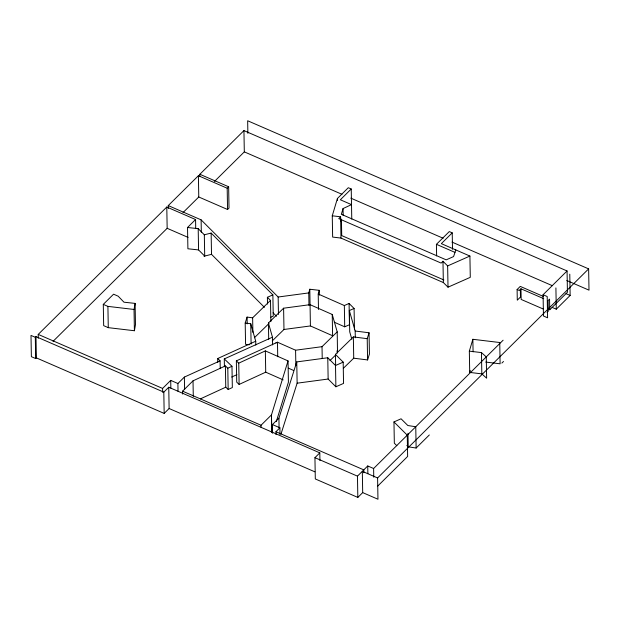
<?xml version="1.0" encoding="UTF-8"?>
<svg xmlns="http://www.w3.org/2000/svg" width="620" height="620" viewBox="0 0 620 620"><rect width="100%" height="100%" fill="white"/><g stroke="black" fill="none" stroke-linecap="round" stroke-linejoin="round"><path stroke-width="0.93" d="M134.408 330.739L134.036 309.458L135.106 303.397L123.969 302.196L118.188 296.197L113.569 294.19L103.292 304.374L103.664 325.647L108.283 327.654L134.408 330.739L135.478 324.671L135.106 303.397M308.969 305.497L308.752 292.919L309.806 289.238L319.269 290.323L319.354 295.159M318.486 309.481L318.223 294.012L319.269 290.323M436.627 255.928L436.426 244.327L449.291 231.578L452.228 232.856L441.339 243.644L469.914 256.052L470.286 277.334L448.012 287.192L443.346 282.55L340.977 238.072L332.638 237.072L332.266 215.799L337.412 198.493L348.3 187.713L351.238 188.984L351.765 219.124M351.238 188.984L340.349 199.772L351.509 204.623L343.054 208.56L341.341 214.303L446.191 259.85L453.577 256.579L455.816 249.93M469.34 351.145L481.453 352.594L486.266 356.903L486.638 378.185L481.825 373.868L469.712 372.419L469.34 351.145L472.858 339.295L499.743 342.519L500.115 363.8L485.716 362.072M469.712 372.419L470.255 370.597M283.17 379.874L265.724 372.171L239.119 384.431L238.746 363.157L265.352 350.897L288.037 360.91L271.467 414.912L271.754 432.318L271.467 414.912L261.036 425.243L261.067 427.18M276.334 421.546L288.409 382.183L288.037 360.91M343.387 368.264L353.726 358.19L367.59 359.941L367.218 338.667L369.055 332.777L355.183 331.026L349.347 310.558L354.09 308.466L349.083 303.451L344.34 305.544L318.223 294.012M367.59 359.941L369.427 354.051L369.055 332.777M249.271 344.782L245.574 344.309L245.202 323.036L247.085 317.099L252.627 317.812L270.49 300.398L267.39 297.29L272.87 294.88L211.141 233.066L204.321 234.794L198.199 228.656L187.527 227.501L187.899 248.775L198.571 249.93L204.693 256.076L211.513 254.34L264.422 307.326M279.085 427.823L278.923 418.151L296.755 361.91L327.771 357.763L335.513 365.513L335.885 386.787L343.55 383.408L343.178 362.134L335.443 354.377L353.353 336.916L367.218 338.667M281.046 433.899L297.127 383.183L296.755 361.91M35.309 337.288L31 335.412L31.372 356.686L35.681 358.562L35.309 337.288L35.991 336.613L163.804 392.135L164.176 413.408L36.363 357.887L35.991 336.613M38.293 338.272L38.223 334.405L166.788 207.034L195.571 219.534L195.719 228.238M168.299 208.483L168.252 205.584L198.4 175.716L227.184 188.217L227.556 209.49L198.772 196.99L198.4 175.716M199.896 176.196L199.857 174.267L243.939 130.595L567.067 270.963L567.439 292.237L549.746 309.767L547.971 308.993M35.681 358.562L36.363 357.887M53.033 341.372L167.16 228.307L166.788 207.034M183.008 212.606L198.772 196.99M214.474 181.435L244.311 151.869L243.939 130.595M187.527 227.501L195.571 219.534M227.184 188.217L228.641 186.767L199.857 174.267M227.556 209.49L229.013 208.041L228.641 186.767M204.019 256.246L204.708 256.076L204.321 234.794M162.665 392.297L162.595 388.43L170.717 380.385L177.893 383.509L178.033 391.243M332.266 215.799L340.605 216.799L338.76 218.62L441.138 263.089L442.975 261.268L447.64 265.918L448.012 287.192M163.804 392.135L168.749 387.237L319.804 452.856L319.935 460.59M177.893 383.509L184.38 377.084L220.085 360.832L217.705 358.531L255.727 341.225L250.744 323.749L245.202 323.036M182.637 394.064L182.582 391.166L193.014 380.835L225.393 365.909L227.796 368.203L228.168 389.476L232.345 387.554L231.973 366.273L224.285 358.918L272.467 337.203L268.421 323.012L283.603 308.202L310.039 304.668L332.235 314.472L337.203 331.871L337.52 352.966M164.176 413.408L169.12 408.518L168.749 387.237M272.591 433.271L272.444 424.568L278.923 418.151M275.993 434.62L275.947 431.721L279.899 427.808L272.444 424.568M362.692 492.606L377.96 499.239L377.596 477.958L362.32 471.324L362.692 492.606L357.833 497.418L315.309 478.95L314.937 457.676L319.804 452.856M520.32 289.308L520.459 297.042L517.289 300.173L517.103 289.532L520.273 286.401L543.345 296.43M543.725 298.677L520.978 288.796L519.281 290.478L517.103 289.532M357.833 497.418L357.461 476.144L367.738 465.961L373.612 468.511L373.767 477.214M543.081 294.725L547.212 296.523L547.584 317.797L543.453 315.999L543.081 294.725L567.067 270.963M373.612 468.511L503.122 340.202M377.596 477.958L588.628 268.879L247.659 120.76L247.876 133.339M547.072 312.41L548.282 311.217L548.096 300.576L549.56 299.127L549.746 309.767M377.417 486.39L407.635 456.452L407.262 435.17L393.964 421.933L401.062 418.787L407.836 425.529L415.757 426.754L416.129 448.035L408.208 446.803L406.852 445.454M416.129 448.035L429.319 434.969M501.89 363.072L503.494 361.476M552.141 307.388L556.279 309.186L570.144 295.446L569.772 274.172M254.347 337.768L269.026 323.462M272.226 340.93L283.976 329.476L310.411 325.942L332.607 335.746L332.235 314.472M275.892 342.93L277.473 342.217L295.585 350.215L322.02 346.673L337.203 331.871M329.979 360.553L335.505 355.167M227.796 368.203L231.973 366.273M200.384 398.885L225.765 387.19L225.393 365.909M239.119 384.431L236.724 382.137L236.352 360.863L277.473 342.217L277.729 356.725M231.663 377.038L236.917 374.666M447.64 265.918L469.914 256.052M270.894 317.192L273.242 316.154L272.87 294.88M334.265 322.206L344.712 326.817L349.455 324.725L349.083 303.451M335.513 365.513L343.178 362.134M168.252 205.584L201.113 219.86L278.155 297.011L308.752 292.919M297.127 383.183L328.143 379.037L335.885 386.787M103.292 304.374L107.911 306.381L134.036 309.458M566.804 280.511L589 290.16L588.628 268.879M244.311 151.869L341.953 194.292M350.835 198.144L443.153 238.251M452.034 242.11L552.343 285.68M566.014 293.647L570.144 295.446M436.426 244.327L454.987 252.387M543.035 308.93L521.164 299.437L520.978 288.796M443.897 279.969L341.713 235.585L341.426 219.139M167.16 228.307L188.093 237.398M182.582 391.166L261.036 425.243M275.947 431.721L363.785 469.875L363.832 472.781M38.223 334.405L162.595 388.43M314.937 457.676L357.461 476.144M169.12 408.518L314.875 471.828M288.385 368.148L293.462 370.388M236.352 360.863L238.746 363.157M225.765 387.19L228.168 389.476M396.815 445.687L394.336 443.215L393.964 421.933M273.071 312.829L276.481 316.239M351.842 339.279L349.719 331.832L349.347 310.558M336.939 350.92L337.451 352.71M555.908 287.913L556.279 309.186M481.453 352.594L481.825 373.868M472.858 339.295L473.083 351.865M452.228 232.856L452.515 249.294M442.975 261.268L443.346 282.55M407.975 433.264L408.208 446.803M367.738 465.961L367.869 473.696M355.183 331.026L355.306 337.799M354.09 308.466L354.462 329.739M353.353 336.916L353.726 358.19M343.054 208.56L343.17 215.334M344.34 305.544L344.712 326.817M340.682 219.116L340.721 221.046M340.605 216.799L340.977 238.072M337.412 198.493L337.443 200.431M335.443 354.377L335.629 365.017M327.771 357.763L328.143 379.037M322.02 346.673L322.222 358.283M309.806 289.238L310.411 325.942M295.585 350.215L295.856 365.684M283.603 308.202L283.976 329.476M278.155 297.011L278.465 314.425M279.899 427.808L280.015 434.574M272.467 337.203L272.606 344.937M270.49 300.398L270.863 321.672M268.421 323.012L268.708 339.45M267.39 297.29L267.507 304.063M265.352 350.897L265.724 372.171M255.727 341.225L255.797 345.092M252.627 317.812L252.883 332.32M250.744 323.749L251.1 344.053M247.085 317.099L247.202 323.865M224.285 358.918L224.417 366.66M220.085 360.832L220.216 368.567M217.705 358.531L217.775 362.398M211.141 233.066L211.513 254.34M201.113 219.86L201.329 232.43M198.199 228.656L198.571 249.93M193.014 380.835L193.285 396.304M184.38 377.084L184.597 389.654M170.717 380.385L170.849 388.128M107.911 306.381L108.283 327.654"/></g></svg>
